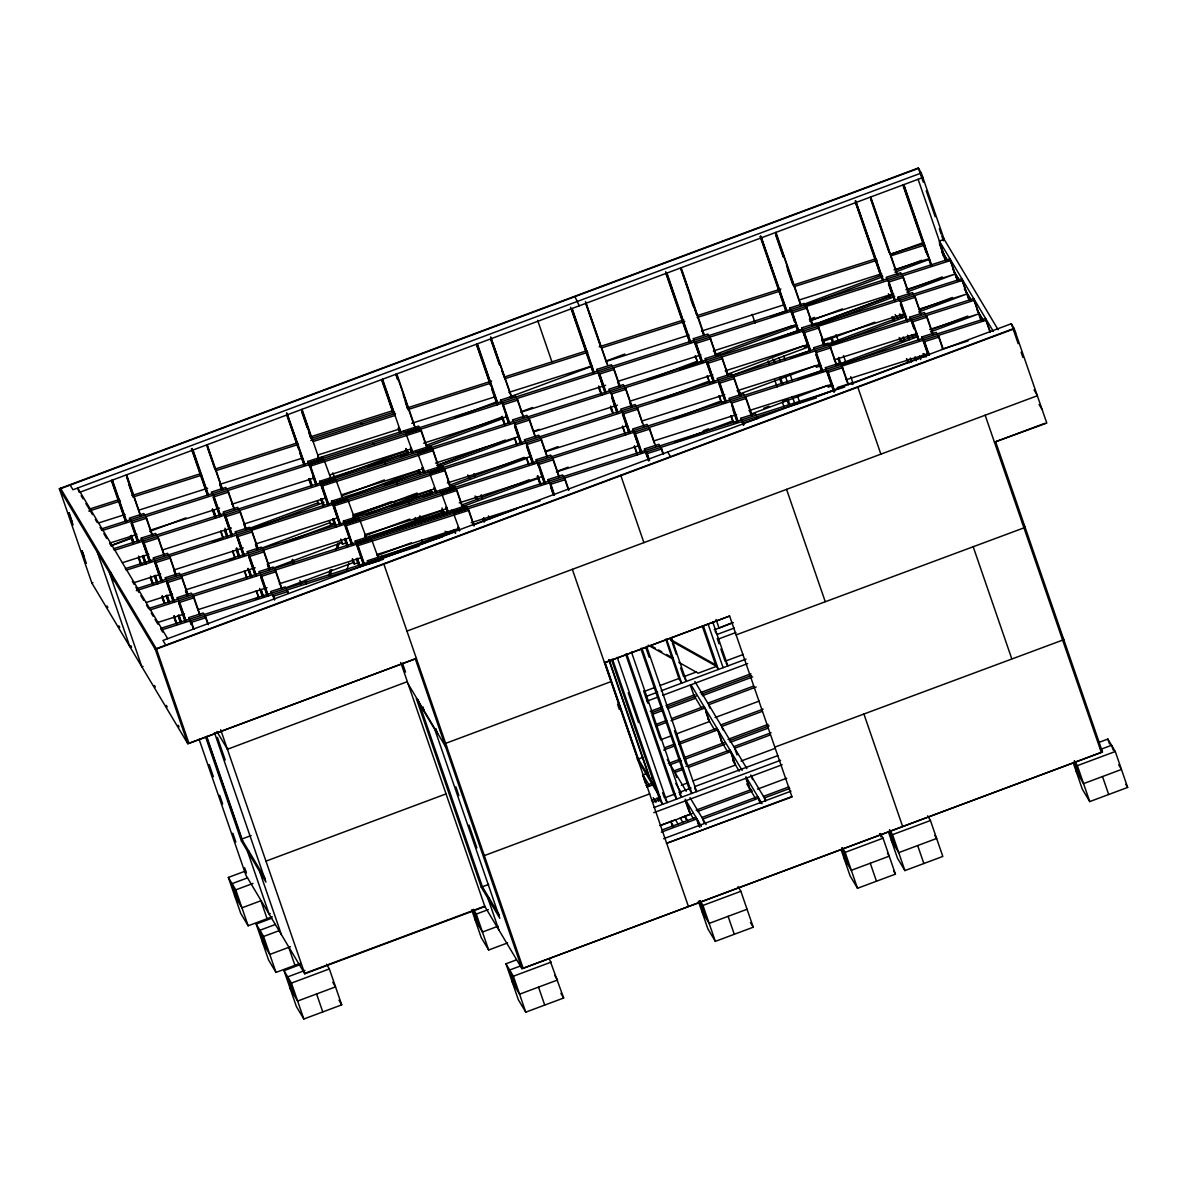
<?xml version="1.0" encoding="UTF-8"?>
<svg xmlns="http://www.w3.org/2000/svg" width="1187" height="1187" viewBox="0 0 1187 1187"><rect width="100%" height="100%" fill="white"/><g stroke="black" fill="none" stroke-linecap="round" stroke-linejoin="round"><path stroke-width="1.5" d="M328.844 575.146L330.342 569.805M335.832 550.249L337.835 543.127M330.268 574.923L331.766 569.582M337.761 548.246L339.259 542.904M346.827 570.339L348.815 563.217M362.302 515.203L363.311 511.642M60.492 488.258L156.491 649.037L188.956 743.344L416.444 658.414L187.828 743.759L91.829 582.995L59.35 488.688L918.308 167.99L921.305 173.02L944.14 239.314L939.392 241.08L993.385 331.485M60.715 488.629L918.53 168.361M921.305 173.02L72.971 489.756L70.181 485.097M79.722 492.308L922.863 177.516L920.073 172.857M111.355 545.293L132.113 537.533M111.578 545.664L132.336 537.919M149.636 531.45L185.958 517.888M454.755 417.542L497.294 401.651M510.247 396.814L592.432 366.13M605.711 361.174L624.807 354.052M923.026 242.712L890.487 254.404M98.521 551.955L97.393 552.385L129.858 646.692L131 646.262M334.081 477.797L406.073 450.912L407.007 452.47M367.584 467.188L408.506 451.906M425.851 445.437L502.146 416.949M770.897 316.617L786.506 310.786M803.836 304.317L881.867 275.176M895.74 269.998L921.75 260.294M400.761 456.698L405.969 454.755M426.771 446.995L503.065 418.507M522.146 411.385L532.548 407.497M804.771 305.86L882.787 276.734M894.924 272.209L929.614 259.256M91.829 582.995L92.957 582.565M212.948 542.029L221.613 538.794M247.623 529.076L318.709 502.546M648.147 379.543L696.71 361.412M715.776 354.29L792.07 325.817M809.4 319.333L814.608 317.389M252.772 529.061L323.977 502.472M341.352 495.988L384.365 479.934M679.78 369.632L702.6 361.115M717.853 355.417L797.441 325.698M809.564 321.187L842.429 308.902M347.672 497.041L417.958 470.809L418.877 472.352M436.682 465.467L485.335 447.306M774.888 339.185L798.985 330.194M813.036 324.956L889.33 296.468M384.603 485.157L420.391 471.788M437.721 465.319L505.35 440.08M772.366 340.387L800.112 330.031M813.985 324.852L893.737 295.073M907.61 289.895L942.285 276.942M438.656 466.877L514.95 438.389M534.016 431.267L539.224 429.323M816.641 325.757L894.672 296.616M906.809 292.091L955.357 273.96L905.889 289.702M230.026 559.967L235.219 558.024M261.229 548.32L330.594 522.428M656.559 400.716L708.58 381.309M727.646 374.187L803.94 345.699M329.66 522.77L330.594 524.328L333.755 523.141M353.385 515.811L391.087 501.73M707.037 376.071L709.737 382.763L714.47 380.997M809.267 345.61L804.519 347.376L803.599 345.832M283.396 542.963L335.506 523.512M352.88 517.028L417.141 493.035M730.969 375.864L808.911 346.767M822.769 341.589L874.73 322.196M366.397 514.372L429.828 490.691L430.762 492.249M392.378 506.567L432.261 491.685M449.606 485.201L524.15 457.366M791.18 357.673L810.246 350.566M825.855 344.734L905.622 314.956M919.48 309.777L952.434 297.477M423.121 496.997L431.682 493.792M450.526 486.759L526.82 458.271M545.886 451.164L558.024 446.624M830.247 344.987L906.542 316.514M918.679 311.973L967.227 293.857L919.539 309.035M273.099 568.202L342.464 542.311M673.637 418.67L720.45 401.191M739.531 394.069L815.81 365.581M341.544 542.652L342.464 544.21L345.625 543.038M365.255 535.708L409.827 519.06M718.907 395.954L721.607 402.66L726.355 400.894M821.137 365.492L816.404 367.273L815.469 365.715M373.133 536.183L441.698 510.573L442.632 512.131M400.791 527.755L409.456 524.52M410.064 524.283L444.131 511.567M461.476 505.098L529.09 479.845M797.857 379.514L822.131 370.448M835.989 365.27L917.492 334.838M931.365 329.66L967.776 316.068M462.396 506.656L538.69 478.168M557.771 471.046L568.172 467.159M842.132 364.884L918.412 336.396M930.549 331.87L979.097 313.739L929.644 329.482M703.372 430.762L708.55 428.833M763.76 408.224L768.939 406.28M782.737 401.132L787.916 399.203M255.502 599.094L258.974 597.803L256.54 590.74M284.984 588.099L354.334 562.193M675.106 442.439L732.334 421.073M751.401 413.951L827.695 385.478M352.227 559.122L354.334 564.092L359.082 562.326M377.125 555.59L411.414 542.785M730.791 415.851L733.492 422.542L738.225 420.777M833.007 385.389L828.274 387.155L827.339 385.597M381.576 557.341L453.582 530.47L454.502 532.013L415.079 546.732M59.35 488.688L155.349 649.452L1014.306 328.769L1011.309 323.725L162.96 640.461L165.75 645.12M473.346 524.98L516.701 508.793M818.392 396.161L834.001 390.33M851.346 383.861L929.362 354.735M156.254 648.666L1014.084 328.398L1046.786 423.076L994.424 442.157M143.034 666.441L141.906 666.857L109.427 572.549L110.569 572.119L113.581 580.858M996.116 441.534L1044.872 423.329M227.251 748.878L228.394 748.463M423.433 707.2L422.26 707.571L423.062 709.871L424.204 709.44M729.619 616.038L604.509 662.747L729.619 616.038L792.011 796.952L666.664 843.289M434.872 729.634L499.816 918.263L481.269 887.179L416.311 698.564L434.872 729.634L436.015 729.219M732.705 622.478L719.025 628.027L716.087 619.51M714.248 629.822L733.225 622.73M734.293 628.042L717.037 634.481L715.182 631.365M718.58 638.962L735.836 632.523M446.594 745.985L445.451 746.415L408.12 683.89M207.295 739.338L241.644 839.075L251.14 835.589M205.544 736.801L241.451 841.108L242.593 840.678L206.672 736.385M644.496 691.338L654.898 687.451M660.106 685.507L679.172 678.385M684.38 676.456L696.517 671.916M725.984 660.907L743.329 654.438M645.55 696.65L657.687 692.11M661.144 690.819L746.104 659.097M647.093 701.131L657.494 697.259M662.702 695.315L747.662 663.592M248.587 850.723L247.445 851.138L269.093 914.02L270.235 913.589M650.328 711.339L662.524 706.784M665.922 705.508L694.944 694.677M700.137 692.733L750.896 673.786M651.025 712.972L661.723 708.98M666.649 707.14L696.265 696.086M701.383 694.172L751.549 675.448M651.96 714.529L662.376 710.642M667.584 708.698L695.359 698.327M702.303 695.73L752.662 676.931M272.268 916.779L248.142 925.786L240.724 913.367L228.349 877.43L245.59 871.006M707.808 703.179L753.552 686.086M260.873 871.288L259.73 871.718L281.378 934.584M656.545 724.204L666.708 720.42M671.797 718.521L703.995 706.488M756.178 687.006L708.728 704.722L709.885 708.09M247.579 877.861L232.058 883.647L238.246 901.616M655.773 726.399L665.937 722.601M671.026 720.702L704.915 708.045L709.559 721.518L675.67 734.174M228.349 877.43L235.783 889.864L253.009 883.425M715.064 717.571L759.131 701.116M660.417 739.872L670.581 736.074M720.791 724.916L763.152 709.099M664.438 747.855L674.617 744.071M679.691 742.172L716.978 728.239L721.622 741.712M762.395 711.295L721.726 726.474L722.883 729.842M643.057 757.276L638.324 759.042L605.118 662.613M663.681 750.05L675.537 745.614M678.934 744.353L717.912 729.797L722.542 743.27M728.046 739.323L768.093 724.367M668.311 763.523L680.181 759.087M683.564 757.825L724.1 742.691M729.204 740.777L769.146 725.88M642.479 775.066L647.553 773.167M669.364 765.021L681.531 760.481M685.003 759.19L724.931 744.279M730.139 742.335L768.33 728.076M300.103 963.399L275.977 972.405L268.559 959.971L256.184 924.05L271.704 918.248M733.774 746.668L771.06 732.75M653.354 777.752L650.194 778.924L609.139 659.705M674.038 770.882L682.51 767.707M685.908 766.446L729.96 749.991M770.289 734.946L734.708 748.225L737.023 754.962M683.445 769.265L674.973 772.425L676.709 777.485M688.534 767.366L730.895 751.549L735.539 765.021L693.163 780.838M645.921 785.557L652.702 783.019M275.414 924.465L259.894 930.252L266.081 948.22M646.856 787.115L653.636 784.577M256.184 924.05L263.603 936.469L279.123 930.682M741.044 761.075L774.933 748.418M681.308 785.275L688.089 782.737M651.485 800.587L659.972 797.412M652.939 802.234L659.868 799.637M665.076 797.694L675.477 793.806M678.949 792.515L691.086 787.99M694.558 786.684L777.797 755.615M653.978 807.531L780.586 760.273M290.474 946.722L269.79 954.437L262.372 942.003M653.8 812.68L782.129 764.754M481.269 887.179L488.718 884.404M696.146 810.127L751.445 789.489M659.957 825.544L675.566 819.713M692.244 813.481L680.21 817.977L683 822.636M697.392 811.567L752.38 791.032M757.529 789.118L786.729 778.212M660.209 825.603L690.715 814.208L686.071 800.735M326.573 964.259L329.363 968.933L341.722 1004.855L303.813 1019.01L296.394 1006.576L284.019 970.654L301.246 964.215M662.094 829.98L695.983 817.324M661.322 832.176L696.917 818.882L699.811 827.309M701.873 817.487L757.796 796.611M489.148 898.055L488.005 898.485L498.837 929.925M763.464 796.388L788.88 786.907M789.815 788.45L764.398 797.946L765.556 801.314M304.97 970.432L287.729 976.871L293.916 994.825M663.637 838.719L790.972 791.18M304.569 973.429L484.667 906.185L521.998 968.711L1102.456 751.964L995.759 442.098M199.149 739.397L245.902 875.175L304.792 973.8L484.889 906.571L400.746 662.494M284.019 970.654L291.438 983.088L329.363 968.933M473.494 909.42L476.269 914.079L488.332 909.568M666.411 843.378L792.041 796.477M497.976 926.246L482.456 932.032L475.037 919.613M471.669 909.806L481.225 937.567L488.643 950.001L507.606 942.923M549.447 958.962L563.677 998L525.752 1012.155L518.333 999.721L505.959 963.785L516.3 959.927M1099.236 742.29L1107.857 739.071L1115.276 751.505L1127.65 787.426L1089.74 801.581L1082.307 789.162L1073.315 763.033M521.731 965.506L509.668 970.002L515.855 987.97M1101.224 749.145L1111.566 745.288L1113.258 750.184M505.959 963.785L513.377 976.218L551.302 962.063M700.182 900.785L702.956 905.444L740.866 891.289L753.241 927.21L715.331 941.365L707.912 928.946L698.342 901.185M842.355 847.696L845.144 852.355L883.054 838.2L895.428 874.136L857.504 888.291L850.085 875.858L841.093 849.729M889.746 830.01L892.535 834.669L930.445 820.514L942.819 856.435L904.895 870.59L897.476 858.171L888.484 832.042M1074.576 761.001L1077.366 765.66L1115.276 751.505M747.053 909.257L709.143 923.412L701.725 910.978M1121.463 769.473L1083.553 783.628L1076.134 771.194M309.51 466.536L307.745 461.402L418.61 426.118L419.545 427.661L405.079 432.246L404.144 430.703M316.677 485.068L309.599 464.503L324.051 459.888L330.995 478.88M309.599 464.503L310.534 466.061L421.4 430.777L427.261 447.825M327.879 505.276L319.615 481.284L430.48 446L431.415 447.558L416.949 452.143L416.014 450.585M319.615 481.284L320.549 482.842L335.001 478.213L334.081 476.67M328.562 504.95L321.469 484.385L335.936 479.771L342.865 498.777M321.469 484.385L322.404 485.943L433.27 450.659L439.145 467.708M339.749 525.158L331.499 501.166L442.365 465.883L443.285 467.441L428.819 472.025L427.899 470.467M331.499 501.166L332.419 502.724L346.871 498.11L345.951 496.552M340.432 524.847L333.354 504.282L347.806 499.653L354.735 518.66M333.354 504.282L334.274 505.825L445.14 470.542L451.015 487.605M351.634 545.056L343.369 521.063L454.235 485.78L455.17 487.323L440.703 491.908L439.769 490.365M352.302 544.729L345.224 524.164L359.676 519.55L366.62 538.542M345.224 524.164L346.159 525.722L457.025 490.439L462.885 507.487M355.239 540.946L466.12 505.662L467.04 507.22L356.174 542.504L355.239 540.946L363.504 564.938M364.186 564.611L357.094 544.047L371.561 539.432L378.49 558.439M357.094 544.047L358.029 545.605L468.895 510.321L474.177 525.663M381.576 556.213L367.124 560.828L368.044 562.386L382.496 557.771L381.576 556.213L442.603 536.791M368.979 563.944L383.431 559.314M310.326 436.89L392.274 410.806L393.194 412.364M89.633 509L119.59 499.46M131.92 495.528L200.648 473.658M214.743 469.177L297.566 442.81M311.246 438.448L394.529 411.963M406.874 408.031L491.566 381.086M503.911 377.154L586.823 350.758M599.183 346.827L683.86 319.882M697.971 315.386L780.898 289.005M793.242 285.073L876.154 258.677M890.265 254.196L923.798 243.528M88.788 511.107L120.51 501.018M132.855 497.086L201.582 475.215M215.678 470.735L298.501 444.368M310.831 440.451L395.464 413.506M407.809 409.589L490.721 383.193M504.846 378.698L587.758 352.316M601.868 347.821L684.795 321.44M697.14 317.508L780.052 291.112M794.162 286.631L877.089 260.235M891.2 255.739L924.718 245.071M98.669 522.933L125.036 514.55M139.087 510.069L207.636 488.258M219.936 484.341L302.551 458.048M411.755 423.299L494.786 396.873M508.911 392.378L591.942 365.952M606.067 361.456L689.098 335.031M701.472 331.099L784.488 304.673M798.628 300.177L881.644 273.752M894.019 269.82L929.347 258.573M317.745 455.036L399.693 428.967L398.773 427.409M501.76 403.521L500.558 400.034L515.024 395.434L515.944 396.992M605.147 393.12L596.972 369.35L611.424 364.75L612.358 366.308M701.636 362.673L693.371 338.666L707.838 334.066L708.758 335.624M794.563 321.885L789.785 307.982L804.237 303.382L805.172 304.94M101.503 528.883L949.778 258.914L957.672 280.696M102.423 530.441L950.713 260.472M138.33 541.88L131.238 521.271L132.158 522.829L146.624 518.215L152.633 535.663M220.426 516.182L213.185 495.187L214.12 496.745L228.587 492.13L234.536 509.431M509.015 422.335L502.413 403.135L503.347 404.693L517.799 400.093L523.719 417.29M605.83 392.838L598.827 372.466L599.747 374.009L614.213 369.409L620.193 386.784M702.318 362.361L695.226 341.782L696.161 343.325L710.612 338.725L716.414 355.566M798.806 331.93L791.64 311.098L792.56 312.656L807.026 308.041L812.887 325.06M894.939 300.43L888.039 280.414L888.974 281.972L903.426 277.372L909.376 294.613M110.539 542.83L136.906 534.432M150.972 529.966L219.521 508.14M231.821 504.223L314.421 477.931M423.625 443.181L506.656 416.756M520.796 412.26L605.578 385.271M617.952 381.339L700.968 354.913M713.342 350.981L796.373 324.555M810.498 320.06L893.529 293.634M329.63 474.934L411.577 448.849M149.532 562.089L141.253 538.052L155.72 533.453L156.639 534.996M713.521 382.57L705.256 358.563L719.708 353.949L720.643 355.506M810.024 352.183L801.655 327.879L816.122 323.279L817.042 324.823M899.212 300.534L898.069 297.195L912.521 292.595L913.456 294.153M113.373 548.765L961.663 278.811L969.542 300.593M114.308 550.323L962.583 280.355M150.2 561.763L143.108 541.153L144.042 542.711L158.494 538.112L164.503 555.546M232.296 536.064L225.07 515.069L225.99 516.627L240.457 512.027L246.406 529.328M521.494 443.968L514.283 423.032L515.217 424.575L529.684 419.975L535.604 437.172M617.715 412.72L610.697 392.348L611.631 393.906L626.083 389.291L632.063 406.681M714.188 382.244L707.111 361.664L708.031 363.222L722.497 358.622L728.299 375.463M810.083 350.091L803.51 330.98L804.445 332.538L818.896 327.938L824.757 344.942M906.809 320.312L899.924 300.296L900.844 301.854L915.311 297.254L921.246 314.496M122.409 562.712L148.776 554.314M162.842 549.848L231.391 528.037M243.691 524.12L326.306 497.828M435.51 463.064L518.526 436.653M534.432 431.593L617.463 405.168M629.822 401.236L712.853 374.81M725.212 370.863L808.243 344.453M822.368 339.957L905.399 313.531M341.5 494.816L423.447 468.731M913.96 328.754L909.939 317.077L924.406 312.478L925.326 314.036M125.258 568.662L973.533 298.694L981.426 320.475M126.178 570.205L974.453 300.252M162.085 581.645L154.978 561.05L155.912 562.593L170.364 557.994L176.373 575.428M244.166 555.946L236.94 534.966L237.875 536.509L252.327 531.91L258.291 549.21M533.378 463.85L526.167 442.914L527.087 444.472L541.554 439.873L547.474 457.054M629.585 432.602L622.567 412.23L623.501 413.788L637.968 409.189L643.947 426.563M726.058 402.126L718.981 381.546L719.901 383.104L734.367 378.505L740.169 395.345M822.561 371.709L815.38 350.877L816.315 352.42L830.781 347.821L836.627 364.839M918.679 340.209L911.794 320.193L912.729 321.736L927.181 317.137L933.116 334.393M134.294 582.594L160.66 574.211M174.712 569.73L243.261 547.919M255.561 544.002L338.176 517.71M447.38 482.961L530.411 456.535M546.302 451.475L627.567 425.614M641.692 421.118L724.723 394.692M737.097 390.76L820.113 364.335M834.253 359.839L917.269 333.413M353.385 514.698L435.317 488.629M537.993 464.933L536.183 459.695L550.649 455.096L551.569 456.639M833.778 391.962L825.41 367.644L839.862 363.044L840.797 364.602M928.13 355.314L921.809 336.974L936.276 332.36L937.196 333.918M137.128 588.544L985.403 318.576L990.403 331.945M136.297 590.651L986.338 320.134M173.955 601.542L166.863 580.933L167.782 582.491L182.249 577.876L188.258 595.325M256.051 575.843L248.825 554.848L249.745 556.406L264.211 551.792L270.161 569.092M545.248 483.732L538.037 462.796L538.972 464.354L553.424 459.755L559.344 476.951M641.47 452.499L634.452 432.127L635.371 433.67L649.838 429.071L655.817 446.446M737.943 422.008L730.851 401.443L731.785 402.987L746.237 398.387L752.039 415.227M834.431 391.591L827.265 370.759L828.185 372.317L842.651 367.703L848.512 384.722M928.842 355.091L923.664 340.075L924.599 341.633L939.065 337.034L943.22 349.097M146.164 602.492L172.53 594.093M186.596 589.613L255.146 567.801M267.446 563.884L350.046 537.592M459.25 502.843L542.281 476.417M556.421 471.922L639.437 445.496M653.577 441L736.608 414.575M748.967 410.643L831.998 384.217M846.123 379.721L929.154 353.296M941.514 349.364L968.013 340.936M365.255 534.595L447.202 508.511L446.267 506.953M549.255 483.064L548.053 479.578L562.519 474.978L563.454 476.536M648.562 460.779L644.467 448.894L658.933 444.294L659.853 445.852M743.24 425.08L740.881 418.225L755.333 413.61L756.267 415.168M148.998 608.427L844.64 387.051M149.933 609.984L816.493 397.853M185.825 621.424L178.733 600.815L179.667 602.373L194.119 597.773L200.128 615.207M267.921 595.726L260.695 574.731L261.615 576.288L276.081 571.689L282.031 588.975M554.121 494.905L549.922 482.694L550.842 484.237L565.309 479.637L568.855 489.964M649.244 460.497L646.322 452.01L647.256 453.568L661.708 448.953L663.503 454.176M158.034 622.374L184.4 613.976M198.466 609.51L267.016 587.684M279.316 583.781L361.931 557.489M471.135 522.725L540.026 500.81M377.125 554.477L459.072 528.393M191.122 624.466L188.748 617.596L203.214 612.996L204.134 614.554M160.883 628.324L419.115 546.109M161.803 629.867L380.33 560.323M193.57 629.288L190.603 620.697L191.537 622.255L206.004 617.655L208.393 624.629M274.375 599.865L272.565 594.628L273.5 596.171L287.951 591.571L287.031 590.013L288.218 593.47M433.27 450.659L432.35 449.101L417.869 453.686L424.753 472.53M445.14 470.542L444.22 468.999L429.753 473.583L436.623 492.412M412.631 494.89L415.851 496.7M670.477 639.481L715.598 664.794L718.372 669.453L703.283 625.623M671.397 641.039L716.518 666.352L698.149 673.207L678.816 662.361M652.093 646.351L655.313 648.147M658.548 649.957L661.767 651.767M666.604 654.482L673.044 658.088M391.933 501.478L396.755 504.178M419.323 516.835L422.542 518.645M445.11 531.301L448.33 533.111M648.191 645.179L672.361 658.74M1015.627 332.879L1012.852 328.22L1018.164 343.666M943.25 237.815L998.119 329.719M1034.07 389.93L1036.904 394.677M1037.275 395.761L406.933 631.098M1039.085 404.47L1041.919 409.233M943.146 253.054L947.879 260.977M952.612 268.9L959.23 279.998M965.847 291.082L970.58 299.005M977.198 310.104L982.881 319.6M947.3 260.472L941.617 250.976L943.368 256.021M953.918 271.571L959.6 281.067M964.334 288.99L970.951 300.088M977.569 311.172L983.251 320.683M901.571 274.256L900.651 272.698L886.185 277.313L887.119 278.856M903.426 277.372L902.506 275.814L908.441 293.055M915.311 297.254L914.376 295.697L920.919 314.674M927.181 317.137L926.261 315.594L932.789 334.556M939.065 337.034L938.131 335.476L942.879 349.275M985.151 415.213L1101.328 752.41L523.141 968.28L383.742 563.736M898.069 297.195L898.989 298.753M909.939 317.077L910.859 318.635M921.809 336.974L922.744 338.518M888.425 293.768L890.309 296.928M900.696 314.318L902.58 317.478M924.287 353.83L926.172 356.99M899.39 314.036L901.304 317.226M911.675 334.615L913.589 337.82M923.011 353.578L924.955 356.842M1022.437 522.888L1025.138 527.429L736.118 634.897M895.161 314.555L898.01 319.318M907.476 335.164L909.361 338.34M1061.935 636.573L1063.789 639.689L774.77 747.172M1118.688 764.799L1120.543 767.915M1125.795 784.325L1127.65 787.426M1099.666 747.291L1102.456 751.964M973.088 546.435L1011.739 658.696M835.945 334.764L838.69 341.589M857.682 386.784L880.873 454.146M807.026 308.041L806.092 306.498L812.546 325.208M818.896 327.938L817.977 326.38L824.416 345.091M828.927 344.72L827.992 343.162L813.525 347.761L814.46 349.319M829.847 346.263L830.781 347.821M842.651 367.703L841.717 366.16L847.577 383.164M852.667 384.484L851.747 382.941L837.28 387.541L838.215 389.084M789.785 307.982L790.705 309.54M801.655 327.879L810.35 352.005M825.41 367.644L826.33 369.202M791.714 325.935L792.649 327.493M710.612 338.725L709.692 337.182L716.073 355.699M722.497 358.622L721.562 357.064L727.943 375.582M732.513 375.404L731.578 373.846L717.126 378.445L718.046 380.003M734.367 378.505L733.447 376.947L739.813 395.479M744.383 395.286L743.463 393.728L728.996 398.328L729.931 399.885M746.237 398.387L745.317 396.844L751.697 415.361M757.187 416.726L758.122 418.284L743.655 422.884L742.736 421.326L743.908 424.753M786.566 489.356L825.232 601.631M693.371 338.666L701.977 362.51M705.256 358.563L713.847 382.407M740.881 418.225L743.566 424.916M927.655 815.855L930.445 820.514M863.869 713.906L902.535 826.182M934.777 835.366L936.632 838.482L898.722 852.637L891.289 840.203M585.443 301.587L607.774 365.329M574.923 296.646L579.256 305.801M667.702 452.01L670.492 456.669M614.213 369.409L613.278 367.851L619.866 386.977M624.228 386.19L623.309 384.633L608.842 389.232L609.762 390.79M626.083 389.291L625.163 387.748L631.736 406.859M636.098 406.073L635.179 404.53L620.712 409.129L621.647 410.687M637.968 409.189L637.033 407.631L642.419 423.269M647.983 425.97L647.049 424.412L632.597 429.011L641.114 452.633M649.838 429.071L648.903 427.513L654.289 443.152M661.708 448.953L660.788 447.41L662.583 452.618M880.264 833.541L883.054 838.2M887.386 853.067L889.241 856.168L851.316 870.323L843.898 857.889M596.972 369.35L605.489 392.986M644.467 448.894L648.903 460.645M893.574 871.021L895.428 874.136M620.712 475.26L643.903 542.622M725.999 662.806L727.854 665.922L712.764 622.077M670.907 639.734L671.827 641.277M694.84 681.457L746.89 768.627M750.674 774.963L765.823 800.335M691.042 684.81L742.157 770.393M745.94 776.743L762.024 803.688M684.573 678.281L686.427 681.383L671.338 637.553M517.799 400.093L516.879 398.535L523.393 417.453M527.829 416.874L526.894 415.316L512.428 419.916L513.363 421.474M529.684 419.975L528.749 418.432L534.669 435.614M539.699 436.757L538.764 435.199L524.313 439.813L525.233 441.356M541.554 439.873L540.619 438.315L547.133 457.232M553.424 459.755L552.504 458.197L559.018 477.115M565.309 479.637L564.374 478.094L568.514 490.127M701.354 707.793L693.787 695.107L690.3 685.003M707.986 718.892L714.604 729.975M721.236 741.074L727.854 752.172M732.587 760.095L739.219 771.194M746.786 783.865L755.303 798.139M500.558 400.034L501.493 401.592M536.183 459.695L544.922 483.925M548.053 479.578L548.987 481.136M572.342 569.345L688.312 906.156M694.766 788.509L696.621 791.61L646.618 646.396M667.302 759.576L686.22 791.284M690.018 797.619L706.102 824.564M738.091 886.63L740.866 891.289M675.804 783.539L681.486 793.05M685.151 799.177L701.369 826.33M679.602 794.177L681.457 797.278L631.454 652.049M688.964 811.27L693.698 819.208M610.993 681.62L445.6 743.374M750.466 922.551L753.241 927.21M687.733 820.87L684.958 816.211L686.116 819.579M665.388 799.474L667.242 802.59L617.24 657.361M675.477 819.742L678.267 824.401M658.295 792.486L637.389 757.484L605.4 664.557M637.167 759.012L659.838 796.981M649.497 785.749L642.998 774.874L645.906 783.286M656.915 798.183L658.77 801.284M673.533 826.167L670.744 821.508L672.495 826.567M653.206 797.664L655.996 802.323M649.66 793.88L484.251 855.634M421.4 430.777L420.465 429.219L405.999 433.804L412.883 452.648M457.025 490.439L456.09 488.881L441.623 493.466L448.508 512.309M468.895 510.321L467.975 508.763L453.508 513.348L459.784 530.455M451.639 510.247L452.573 511.805M361.011 422.631L361.946 424.174M372.881 442.514L373.816 444.072M384.766 462.396L385.686 463.954M396.636 482.293L397.571 483.836M408.506 502.175L409.441 503.733M420.391 522.057L421.311 523.615M312.181 439.991L313.101 441.549L395.048 415.465L382.244 379.41M322.196 456.772L323.131 458.33L308.665 462.945L307.745 461.402M357.821 516.434L358.756 517.992L344.304 522.606L343.369 521.063M369.706 536.331L370.626 537.874M317.79 502.887L318.709 504.43L317.522 500.988M407.349 681.65L227.474 749.264L216.88 731.504M554.7 975.373L557.489 980.032L519.565 994.187L512.146 981.753M446 793.925L265.918 861.154M560.887 993.326L563.677 998M499.133 914.791L482.397 886.763L417.943 699.544M226.732 489.029L225.797 487.471L211.331 492.086L212.265 493.629M228.587 492.13L227.652 490.587L233.616 507.873M238.602 508.911L237.667 507.368L223.215 511.968L231.969 536.257M240.457 512.027L239.522 510.469L246.08 529.491M250.472 528.808L249.552 527.251L235.085 531.85L236.02 533.408M252.327 531.91L251.407 530.352L257.95 549.388M262.357 548.691L261.422 547.133L246.955 551.732L247.89 553.29M264.211 551.792L263.277 550.249L269.835 569.27M274.227 568.573L273.292 567.03L258.84 571.63L259.76 573.173M276.081 571.689L275.147 570.131L281.111 587.431M286.097 588.47L285.177 586.912L270.71 591.512L271.645 593.07M144.769 515.113L143.835 513.556L129.383 518.155L130.303 519.713M146.624 518.215L145.689 516.671L151.699 534.105M158.494 538.112L157.574 536.554L164.177 555.739M168.509 554.893L167.59 553.335L153.123 557.935L154.058 559.492M170.364 557.994L169.444 556.436L176.047 575.621M180.394 574.775L179.46 573.217L165.008 577.817L165.928 579.375M182.249 577.876L181.314 576.333L187.917 595.518M192.264 594.657L191.344 593.114L176.878 597.714L177.813 599.257M194.119 597.773L193.199 596.215L199.193 613.649M206.004 617.655L205.069 616.098L207.473 623.071M141.253 538.052L149.874 561.926M188.748 617.596L191.448 624.303M167.708 638.695L77.704 487.991L79.262 492.471M81.146 495.647L83.045 498.822M85.894 503.585L87.779 506.745M88.342 507.695L89.277 509.253M89.678 509.92L92.527 514.683M95.361 519.446L97.26 522.621M100.094 527.369L101.993 530.544M103.892 533.72L106.726 538.483M109.575 543.245L111.459 546.406M132.306 581.318L134.205 584.479M135.852 587.253L136.772 588.797M137.039 589.242L138.938 592.417M140.838 595.592L143.672 600.355M146.52 605.103L148.657 608.694M151.253 613.041L153.153 616.216M155.037 619.391L157.886 624.139M160.72 628.902L162.619 632.077M111.608 575.784L112.542 577.327M332.761 982.228L335.535 986.887L297.625 1001.042L290.207 988.623M106.919 605.934L107.839 607.492M118.789 625.816L119.724 627.374M130.659 645.713L131.594 647.256M154.414 685.478L155.349 687.036M166.284 705.375L167.219 706.918M178.169 725.257L179.089 726.815M338.948 1000.196L341.722 1004.855M241.658 839.135L265.309 878.721M241.451 841.108L265.947 882.119L214.461 732.616M234.536 895.399L241.955 907.832L260.917 900.755L267.105 918.708M1011.309 323.725L1012.333 326.722M1021.117 352.257L1022.897 357.406M985.403 318.576L990.047 332.063M973.533 298.694L978.177 312.181M978.756 313.872L981.07 320.609M962.242 280.488L968.622 299.035M949.778 258.914L957.33 280.829M918.308 167.99L923.293 182.175M926.261 190.825L935.178 216.731M939.347 228.824L941.128 234.002M941.721 235.723L943.457 240.783M918.115 179.282L946.069 260.472M939.407 242.267L945.802 260.814M939.451 243.543L944.867 259.256M1107.857 739.071L1109.548 743.967M903.9 184.593L931.854 265.769M903.574 184.771L931.528 265.947M903.233 184.935L927.626 255.754M928.813 259.211L931.187 266.125M902.906 185.113L926.097 252.475M1102.5 776.55L1108.688 794.504M1077.366 765.66L1089.74 801.581M1074.22 761.075L1079.844 777.411M924.599 341.633L929.198 354.972M923.323 340.194L928.486 355.195M870.724 196.983L897.491 274.701M870.397 197.146L896.556 273.158M870.65 199.06L889.093 252.594M912.729 321.736L919.035 340.09M911.438 320.297L914.316 328.651M916.038 333.651L917.759 338.651M915.681 333.755L916.824 337.093M900.844 301.854L907.743 321.87M919.524 356.085L920.726 359.587M900.71 303.753L906.453 320.431M900.354 303.872L904.375 315.549M907.966 335.995L909.183 339.512M915.207 357.035L916.423 360.551M888.974 281.972L895.295 300.311M907.64 336.203L908.856 339.705M914.895 357.242L916.097 360.744M888.84 283.871L894.583 300.548M888.484 283.975L892.505 295.652M903.337 337.153L904.539 340.654M910.577 358.192L911.794 361.694M883.276 280.013L855.575 200.737L882.935 280.191M903.01 337.36L904.227 340.862M910.266 358.4L911.468 361.901M855.248 200.9L882.609 280.355M855.515 202.814L880.487 275.354M893.396 317.196L894.612 320.698M900.651 338.236L901.853 341.737M907.892 359.275L909.094 362.777M892.001 316.558L893.203 320.06M899.227 337.553L900.429 341.055M906.467 358.548L907.669 362.05M843.512 355.61L845.93 362.628M850.753 376.65L853.171 383.668M832.132 338.087L833.333 341.604M838.779 357.376L841.182 364.394M830.737 337.464L832.547 342.702M837.963 358.459L839.773 363.697M830.44 347.969L835.707 363.281M821.73 338.443L824.075 345.239M816.122 323.279L817.294 326.677M821.968 340.283L823.733 345.387M809.86 318.546L812.205 325.357M828.185 372.317L834.773 391.413M826.938 370.938L834.105 391.784M775.942 232.37L800.913 304.911M775.601 232.548L800.587 305.089M775.868 234.447L783.598 256.896M786.58 265.532L793.109 284.539M816.315 352.42L822.888 371.531M775.541 234.611L783.272 257.075M787.426 269.167L792.782 284.702M816.255 354.527L821.641 370.151M815.929 354.705L821.3 370.344M804.445 332.538L810.424 349.898M792.56 312.656L799.148 331.752M791.314 311.276L794.889 321.692M796.091 325.179L798.48 332.123M795.765 325.357L798.154 332.301M787.293 311.944L760.793 236.124L786.966 312.122M760.466 236.302L786.625 312.3M760.125 236.465L785.705 310.742M783.791 356.145L784.993 359.646M789.83 373.668L792.248 380.686M797.679 396.473L799.489 401.725M779.058 357.91L780.26 361.412M785.097 375.448L787.5 382.451M792.337 396.488L794.756 403.491M774.31 359.676L775.526 363.192M780.349 377.214L782.767 384.232M788.198 400.004L790.008 405.271M772.915 359.038L774.117 362.539M779.547 378.297L781.358 383.535M786.773 399.292L788.583 404.53M752.143 314.303L755.125 322.968M768.212 360.937L769.428 364.483M774.74 379.944L777.173 386.962M782.263 402.022L784.266 407.571M917.67 845.559L923.857 863.513M749.605 410.435L751.341 415.495M892.535 834.669L904.895 870.59M740.065 392.229L741.267 395.746M889.389 830.084L894.998 846.42M737.735 390.553L739.471 395.597M725.85 370.67L727.601 375.715M713.98 350.773L715.716 355.833M731.785 402.987L738.269 421.86M879.908 833.63L881.021 836.894M731.696 405.034L737.602 422.171M733.136 410.331L737.261 422.335M681.145 267.758L704.351 335.12M680.819 267.936L704.01 335.298M680.492 268.099L696.546 314.733M701.903 330.283L703.683 335.461M719.901 383.104L726.399 401.963M731.118 415.687L733.492 422.542M690.27 297.64L693.238 306.276M719.233 383.431L725.732 402.289M718.892 383.594L725.391 402.452M708.031 363.222L714.529 382.08M719.248 395.805L721.607 402.66M696.161 343.325L702.645 362.198M707.378 375.908L709.737 382.763M666.931 273.069L690.73 342.153M695.478 355.966L697.867 362.881L695.152 356.145M870.279 863.246L876.466 881.214M666.604 273.233L690.389 342.331M665.67 271.689L690.062 342.509M665.937 273.589L689.721 342.672M845.144 852.355L857.504 888.291M841.984 847.785L847.607 864.106M717.245 638.502L719.055 643.755M720.85 649.007L725.079 661.248M708.031 623.858L723.12 667.688M629.614 401.829L631.41 407.037M647.256 453.568L649.586 460.348M702.348 626.306L715.598 664.794M617.744 381.947L619.54 387.155M635.371 433.67L641.811 452.351M634.348 434.101L640.772 452.781M751.401 776.194L752.573 779.562M760.466 803.213L758.73 798.154L702.808 819.045L703.965 822.413M758.953 799.979L760.125 803.347M586.037 303.323L606.854 363.771M585.695 303.486L600.563 346.678M623.501 413.788L629.926 432.469M634.615 446.045L637.538 454.532M634.259 446.193L637.182 454.68M622.819 414.07L629.244 432.751M622.478 414.218L628.902 432.899M746.326 778.093L750.377 789.889M745.97 778.227L749.457 788.331M611.631 393.906L618.056 412.572M622.73 426.163L625.653 434.65M622.389 426.311L624.733 433.092M612.106 397.586L617.374 412.868M611.765 397.734L617.032 413.017M730.554 751.683L734.605 763.464M599.747 374.009L606.186 392.689M610.86 406.28L613.189 413.061M610.519 406.414L612.848 413.21M610.756 408.254L611.928 411.652M572.149 308.457L594.153 372.362M598.916 386.176L601.883 394.811M571.808 308.62L593.826 372.54M598.574 386.354L601.557 394.989M571.481 308.798L593.485 372.703M598.841 388.253L600.028 391.71M570.561 307.24L593.159 372.881M705.731 711.547L708.624 719.96M672.391 642.924L676.338 654.363M680.626 667.984L683.638 676.724M666.59 639.318L681.679 683.148L678.905 678.489L665.759 639.199M537.622 320.327L551.896 361.783M646.143 648.443L649.17 657.212M674.513 730.851L685.997 764.161M641.87 648.161L691.887 793.391L689.098 788.732L640.802 648.458M697.14 820.692L698.891 825.751M728.106 916.334L734.293 934.288M685.73 800.869L689.795 812.65M685.314 800.869L688.208 809.297M643.651 690.923L647.879 703.194M652.108 715.479L659.957 738.269M626.706 653.829L676.724 799.044L673.934 794.385L625.638 654.126M702.956 905.444L715.331 941.365M628.235 692.733L638.502 722.542M662.643 792.664L664.453 797.931M699.811 900.859L705.434 917.195M612.492 659.126L662.494 804.356L659.72 799.697L611.424 659.438M550.842 484.237L554.448 494.712M550.189 484.622L553.795 495.098M551.065 488.302L552.86 493.54M608.827 659.898L649.274 777.381M538.972 464.354L545.575 483.554M540.397 471.907L544.596 484.118M642.657 775.007L645.55 783.42M511.805 397.259L490.646 336.974L511.463 397.437M617.552 704.217L619.362 709.47M490.914 338.874L499.831 364.795M501.611 369.973L503.407 375.151M527.087 444.472L533.705 463.657M537.904 475.868L540.916 484.593M490.587 339.052L499.504 364.958M537.577 476.061L540.589 484.786M526.434 444.858L533.052 464.043M537.251 476.254L539.655 483.228M526.716 446.787L532.726 464.236M515.217 424.575L521.82 443.775M526.627 457.737L529.031 464.71M526.301 457.93L528.705 464.903M514.564 424.961L521.167 444.161M514.832 426.905L520.247 442.603M503.347 404.693L509.95 423.893M514.757 437.84L517.161 444.828M514.431 438.033L516.835 445.021M502.695 405.079L508.689 422.527M505.959 415.732L508.362 422.72M477.367 343.844L498.184 404.292M502.338 416.385L505.321 425.02M477.026 344.022L497.843 404.47M502.012 416.563L504.979 425.198M476.699 344.185L490.973 385.641M492.16 389.099L497.516 404.648M501.671 416.741L504.06 423.64M476.358 344.364L490.632 385.82M491.819 389.277L497.175 404.812M473.954 473.791L475.171 477.308M481.195 494.831L482.412 498.347M488.45 515.87L489.652 519.387M469.221 475.572L470.423 479.073M476.462 496.611L477.664 500.113M483.702 517.651L484.919 521.152M467.826 474.948L469.028 478.45M475.067 495.973L476.269 499.475M482.901 518.749L484.118 522.25M468.553 510.469L473.836 525.811M456.683 490.587L461.966 505.929M454.235 485.78L455.407 489.178M444.22 468.999L450.096 486.047M447.989 481.076L449.754 486.195M432.35 449.101L438.804 467.856M458.256 527.176L459.458 530.634M457.93 527.354L459.117 530.812M421.059 430.926L426.341 446.267M454.458 529.58L455.645 533.037M446.386 507.294L448.167 512.472M454.117 529.758L455.318 533.215M446.06 507.472L447.84 512.65M445.718 507.635L447.514 512.829M396.799 373.92L415.227 427.468M396.458 374.098L414.308 425.91M396.132 374.276L397.912 379.454M403.268 395.004L407.423 407.082M441.979 507.977L443.775 513.155M395.79 374.439L397.571 379.632M405.316 402.081L407.096 407.26M435.11 489.133L436.297 492.59M442.247 509.876L443.434 513.333M434.768 489.311L435.97 492.768M441.92 510.054L443.107 513.511M433.848 487.753L435.035 491.21M430.703 489.816L431.89 493.273M422.631 467.515L424.427 472.708M430.377 489.979L431.564 493.436M422.305 467.693L424.085 472.871M421.978 467.871L423.759 473.049M418.833 469.918L420.02 473.376M410.761 447.633L412.542 452.811M418.492 470.097L419.694 473.554M410.435 447.811L412.215 452.989M418.165 470.275L419.352 473.732M410.687 449.71L411.874 453.167M382.57 379.232L401.013 432.78M406.963 450.051L408.15 453.508M398.891 427.765L400.672 432.943M406.028 448.493L407.809 453.671M381.902 379.573L393.209 412.393M398.565 427.943L400.345 433.121M405.702 448.671L407.482 453.849M381.576 379.751L392.882 412.572M398.224 428.121L400.019 433.3M412.69 494.697L413.892 498.199M419.931 515.737L421.148 519.238M407.957 496.463L409.159 499.964M415.198 517.502L416.4 521.004M414.426 518.704L415.628 522.206M421.652 539.684L422.854 543.186M538.527 987.109L544.714 1005.077M415.302 658.844L521.998 968.711M435.896 728.863L437.691 734.115M455.853 786.847L458.865 795.587M469.028 825.099L476.862 847.844M365.092 535.248L366.293 538.735M364.765 535.441L365.967 538.928M513.377 976.218L525.752 1012.155M353.207 515.366L354.409 518.853M402.541 663.399L405.553 672.139M358.029 545.605L364.513 564.463M332.835 472.797L334.615 477.99M356.768 544.21L363.845 564.775M346.159 525.722L352.643 544.566M357.361 558.276L359.72 565.131M357.02 558.439L359.394 565.294M345.476 526.034L351.975 544.892M356.693 558.602L359.053 565.457M356.352 558.765L359.305 567.327M476.269 914.079L488.643 950.001M302.002 409.307L319.258 459.399M302.27 411.206L312.374 440.57M317.73 456.12L318.917 459.577M301.928 411.385L310.86 437.291M334.274 505.825L340.773 524.684M345.491 538.394L347.85 545.248M352.569 558.958L354.334 564.092M473.123 909.494L478.747 925.83M301.839 412.245L307.196 427.795M308.976 432.973L310.757 438.166M345.15 538.557L347.509 545.412M332.419 502.724L340.09 525.01M344.809 538.72L347.168 545.575M344.482 538.868L347.42 547.444M322.404 485.943L328.888 504.801M333.621 518.511L336.559 527.073M340.699 539.076L342.464 544.21M333.28 518.66L336.233 527.236M320.549 482.842L328.22 505.113M332.939 518.823L335.298 525.678M332.597 518.986L334.957 525.841M310.534 466.061L317.018 484.904M321.736 498.614L324.096 505.469M329.407 520.9L330.594 524.328M321.395 498.777L323.754 505.632M309.258 464.666L316.335 485.231M321.069 498.941L323.428 505.796M313.056 476.818L316.009 485.394M320.727 499.104L323.087 505.959M305.029 464.71L286.853 413.061L304.703 464.889M309.792 478.524L312.166 485.438M309.466 478.702L311.84 485.617M286.527 413.239L304.376 465.052M309.124 478.88L311.513 485.78M286.794 415.138L298.085 447.959M299.881 453.137L304.035 465.23M308.798 479.044L311.172 485.958M305.252 580.324L306.454 583.826M292.655 559.3L293.872 562.801M299.91 580.339L301.112 583.841M291.765 560.13L292.966 563.602M267.713 564.255L269.494 569.448M267.372 564.433L269.167 569.626M255.843 544.373L257.624 549.566M273.5 596.171L274.701 599.672M255.502 544.551L257.297 549.729M243.958 524.491L245.754 529.669M261.615 576.288L268.247 595.533M260.977 576.674L267.594 595.919M260.65 576.867L267.268 596.111M249.745 556.406L256.377 575.636M261.185 589.642L263.603 596.631M260.858 589.835L263.277 596.824M249.092 556.792L255.116 574.285M260.532 590.028L262.95 597.031M248.766 556.985L254.79 574.478M259.612 588.47L262.624 597.224M207.221 444.695L222.681 489.608M206.879 444.873L222.355 489.786M207.146 446.772L214.877 469.236M220.233 484.771L222.014 489.949M237.875 536.509L244.492 555.753M249.315 569.745L251.718 576.748M219.907 484.949L221.687 490.127M248.988 569.938L251.392 576.941M256.214 590.933L258.632 597.936M236.614 535.159L243.839 556.139M248.068 568.395L251.08 577.134M236.896 537.103L243.513 556.347M247.742 568.588L250.754 577.327M225.99 516.627L232.014 534.12M236.836 548.112L239.848 556.866M244.67 570.858L247.074 577.846M236.51 548.305L238.913 555.308M244.344 571.051L246.748 578.039M236.183 548.498L239.195 557.252M225.026 517.22L231.643 536.45M236.465 550.456L238.869 557.445M214.12 496.745L220.752 515.974M224.966 528.23L227.978 536.969M232.786 550.961L235.204 557.964M225.233 530.174L227.652 537.162M232.474 551.169L234.878 558.157M213.467 497.13L216.479 505.87M217.681 509.371L220.099 516.375M224.907 530.366L227.325 537.37M213.141 497.323L219.773 516.568M224.595 530.559L226.999 537.563M193.006 450.007L208.467 494.92M213.823 510.469L216.197 517.369M220.96 531.197L223.334 538.097M192.071 448.449L208.126 495.098M213.482 510.633L215.871 517.547M220.619 531.361L223.008 538.275M191.745 448.627L207.799 495.261M212.562 509.089L215.53 517.725M191.404 448.805L207.473 495.439M212.221 509.253L214.61 516.167M185.795 590.473L187.591 595.696M185.469 590.666L187.264 595.889M173.925 570.576L175.721 575.814M191.537 622.255L193.896 629.125M316.588 993.964L322.775 1011.932M179.667 602.373L186.166 621.261M178.985 602.699L185.498 621.587M178.658 602.862L185.157 621.751M220.663 729.723L304.792 973.8M167.782 582.491L174.296 601.379M179.014 615.118L181.388 621.988M178.688 615.281L181.047 622.151M167.115 582.817L173.614 601.705M178.347 615.445L180.706 622.314M166.773 582.98L173.287 601.868M178.005 615.608L180.379 622.478M217.399 737.409L225.189 760.006M126.638 474.785L140.912 516.241M126.312 474.963L140.585 516.419M288.753 947.36L294.94 965.328M126.564 476.862L133.107 495.854M128.611 483.94L132.781 496.032M155.912 562.593L162.411 581.482M167.144 595.221L169.504 602.091M174.237 615.83L177.204 624.421M166.803 595.384L169.177 602.254M173.91 615.994L176.863 624.585M154.651 561.214L161.744 581.808M166.477 595.548L168.836 602.417M174.163 617.878L175.928 623.027M154.904 563.083L160.809 580.265M166.135 595.711L168.495 602.581M144.042 542.711L150.541 561.599M155.274 575.339L157.634 582.209M162.367 595.948L164.726 602.818M154.933 575.502L157.292 582.372M162.025 596.111L164.399 602.981M154.592 575.665L157.559 584.256M162.278 597.996L164.058 603.144M154.265 575.829L156.625 582.698M291.438 983.088L303.813 1019.01M132.158 522.829L138.671 541.717M143.39 555.457L146.357 564.033M150.497 576.066L153.449 584.642M143.063 555.62L145.422 562.49M150.749 577.935L153.108 584.805M131.49 523.155L137.989 542.044M142.722 555.783L145.081 562.653M150.408 578.099L152.188 583.262M131.149 523.319L137.662 542.207M142.381 555.946L144.755 562.816M112.424 480.097L126.697 521.553M131.445 535.367L133.834 542.281M138.582 556.095L141.565 564.73M112.082 480.26L126.356 521.716M131.119 535.545L133.493 542.444M138.849 557.994L141.223 564.908M111.756 480.438L126.03 521.894M130.793 535.708L133.167 542.622M138.523 558.172L140.303 563.35M111.415 480.616L125.688 522.072M130.451 535.886L133.063 543.483M209.194 764.576L213.363 776.669M219.684 795.29L222.652 803.94M232.815 833.185L235.827 841.939M244.641 867.786L246.451 873.024M263.603 936.469L275.977 972.405M155.349 649.452L187.828 743.759M235.783 889.864L248.142 925.786M69.039 512.814L72.006 521.449M82.126 550.813L83.906 555.991M68.905 512.71L73.119 524.936M82.14 551.124L86.339 563.35"/></g></svg>
